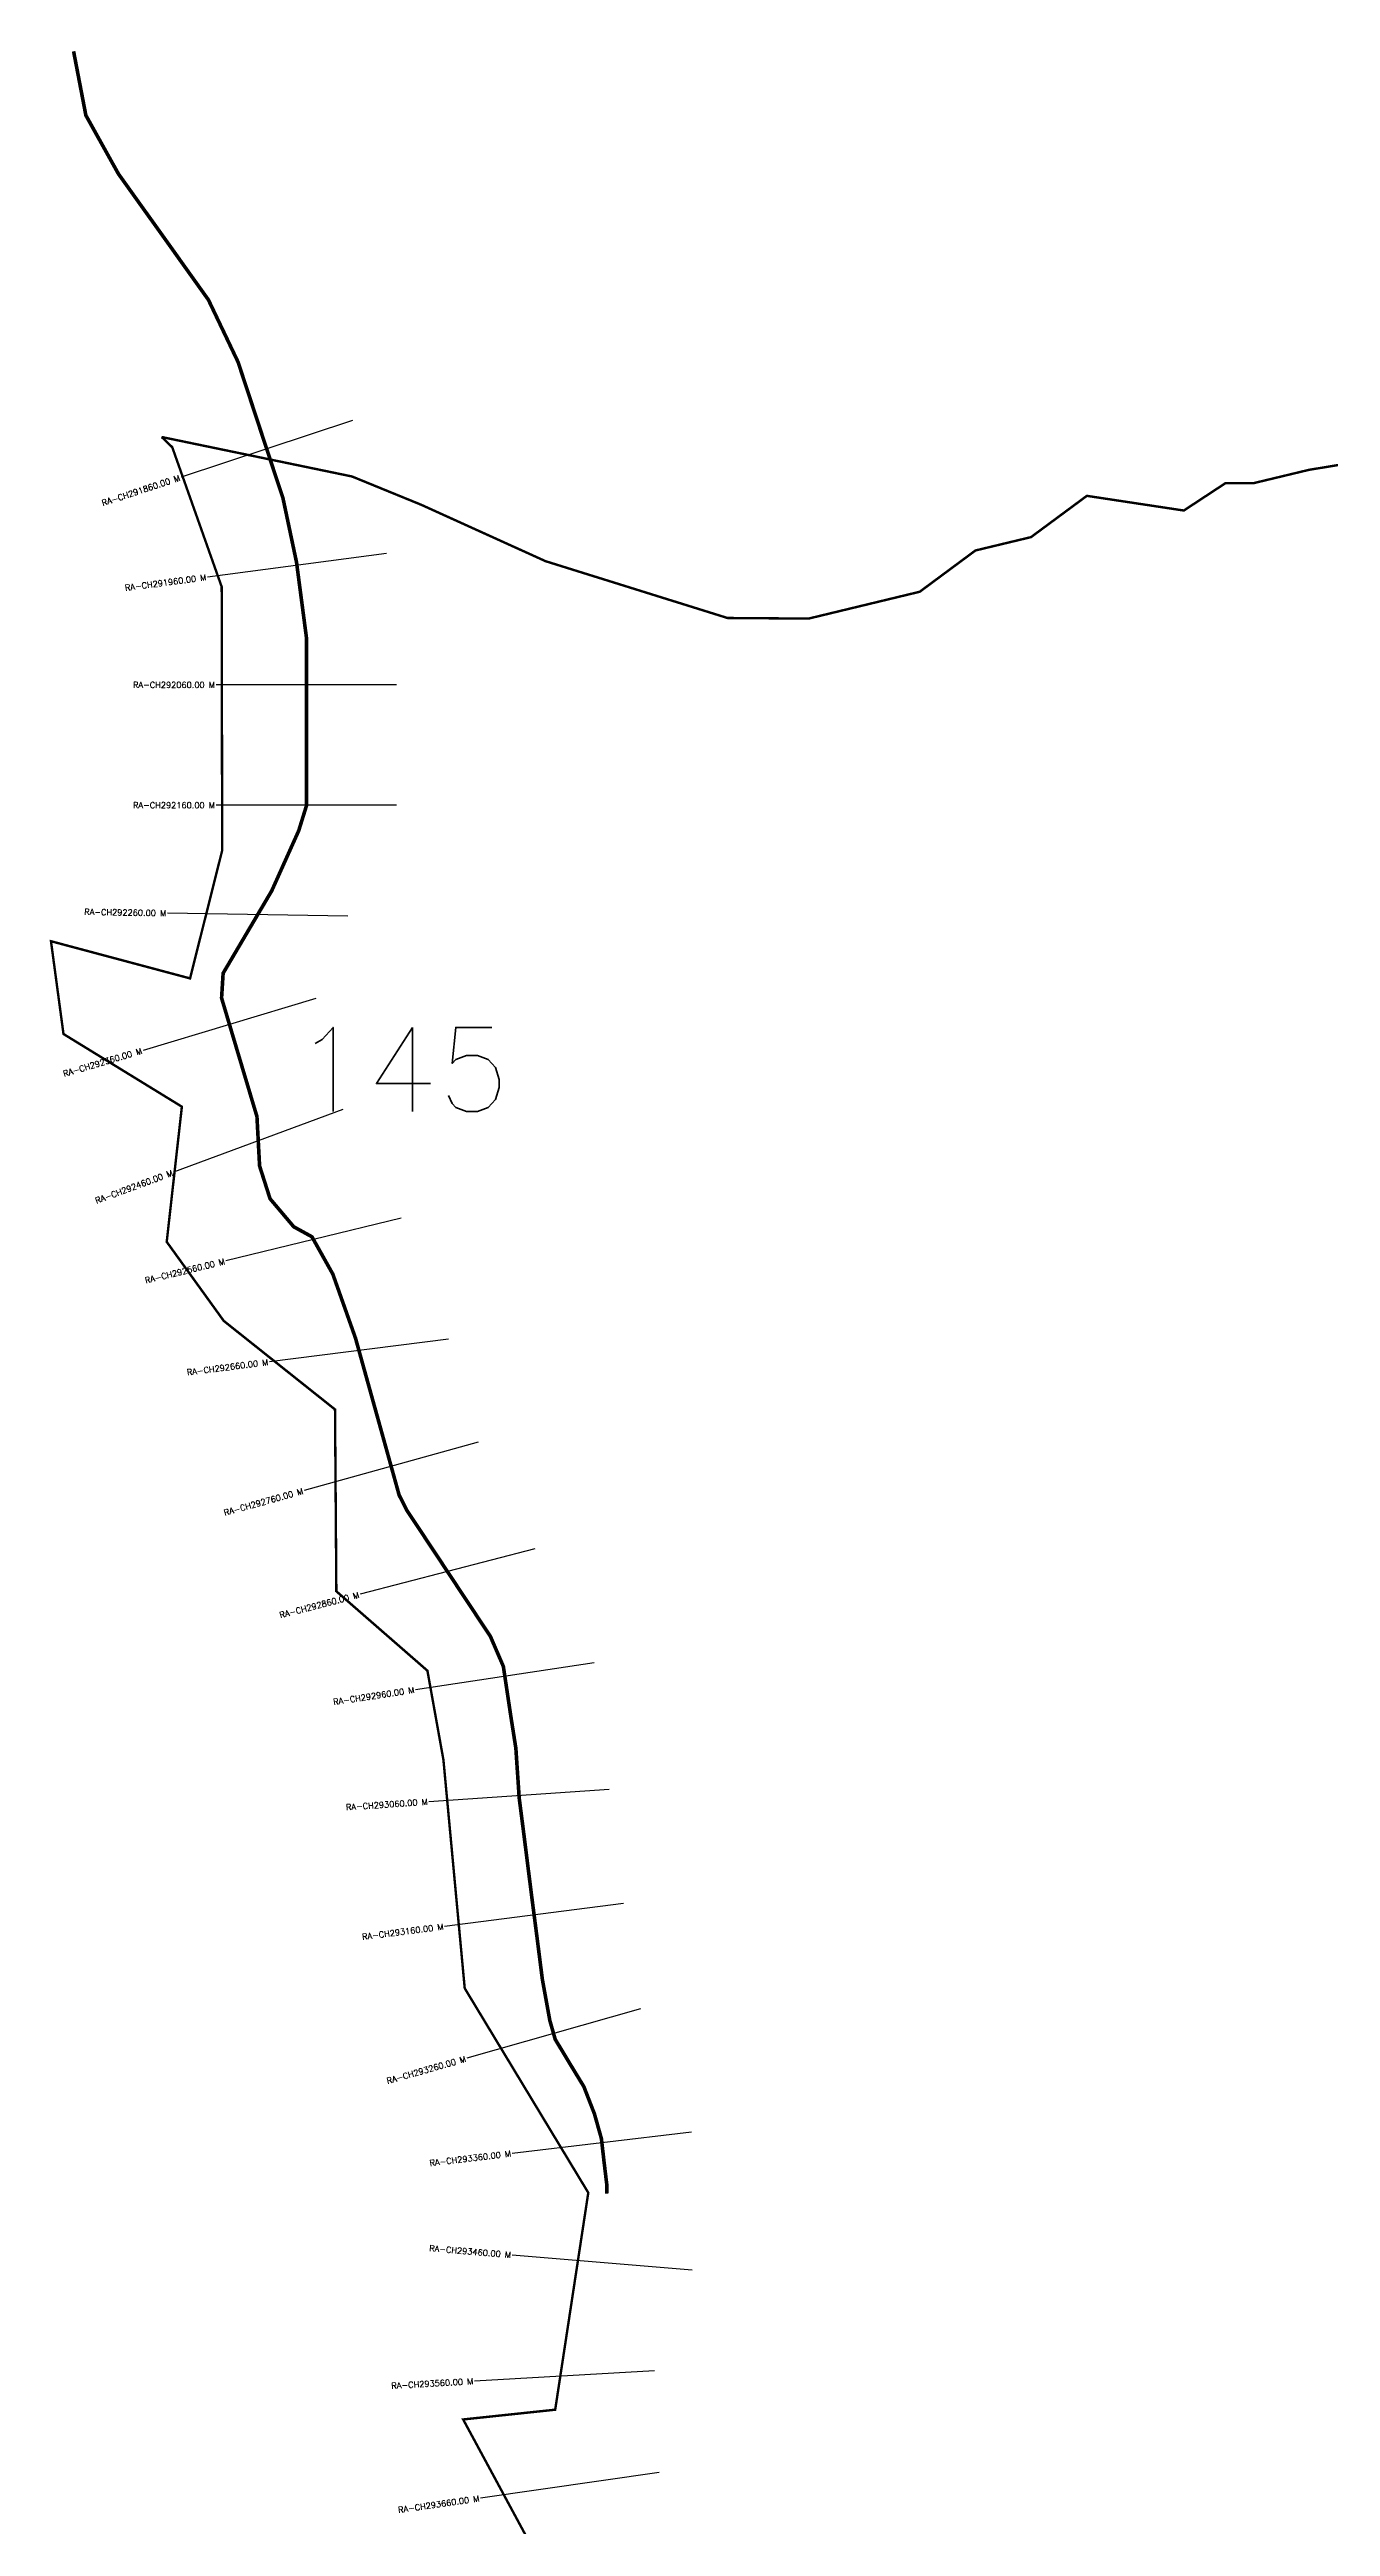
# Model space of a CAD drawing. Header units: metres. Extents: x 282026 to 284904, y 2016362 to 2020988.
# Drawn here: x 282026 to 283091, y 2018930 to 2020988 of the extents above; entities that cross this region are included whole.
import ezdxf
from ezdxf.enums import TextEntityAlignment as Align

# ---------------------------------------------------------------- set-up
doc = ezdxf.new("R2010")
doc.units = ezdxf.units.M
doc.header["$MEASUREMENT"] = 0
for name, color, linetype in [('CS', 134, 'Continuous'), ('CSMark', 6, 'Continuous'), ('NATURALLY PROTECTED', 3, 'Continuous')]:
    doc.layers.add(name, color=color, linetype=linetype)
doc.styles.get("Standard").update_dxf_attribs({"font": 'simplex.shx'})

msp = doc.modelspace()

# ---------------------------------------------------------------- linework, layer by layer
at = {"color": 6, "const_width": 2, "flags": 128}
for points in [[(282119.2, 2020665.9), (282277.4, 2020633.1), (282334.9, 2020609.6), (282438.3, 2020562.7), (282589.5, 2020515.5), (282656.9, 2020515), (282749.3, 2020537.3), (282795.6, 2020571.6), (282841.8, 2020582.7), (282888.2, 2020617), (282968.8, 2020604.8), (283003.5, 2020627.6), (283026.6, 2020627.5), (283072.8, 2020638.6), (283407.4, 2020693.8)], [(282450.2, 2018869.6), (282369.8, 2019018.5), (282446.3, 2019026.6), (282473.8, 2019206.9), (282371.1, 2019376.8), (282353.4, 2019566.6), (282340.1, 2019640.7), (282264.4, 2019706.7), (282263.3, 2019857.8), (282170.8, 2019931.4), (282123.4, 2019997.1), (282136, 2020109.4), (282037.6, 2020169.8), (282027.2, 2020246.9), (282142.8, 2020216), (282169.5, 2020322.3), (282169.1, 2020541.4), (282128, 2020657.4), (282119.2, 2020665.9)]]:
    msp.add_lwpolyline(points, dxfattribs=at)
at = {"layer": 'CS'}
for p, q in [((282277.8, 2020679.5), (282135.3, 2020632.5)), ((282306, 2020569.2), (282157.3, 2020549.5)), ((282314.5, 2020459.9), (282164.5, 2020459.9)), ((282314.5, 2020359.9), (282164.5, 2020359.9)), ((282274, 2020267.6), (282124, 2020270.2)), ((282247.4, 2020199.2), (282103.7, 2020156.2)), ((282269.8, 2020107.1), (282129.1, 2020055.1)), ((282318.3, 2020016.8), (282172.6, 2019981.2)), ((282357.6, 2019916.3), (282208.8, 2019897.3)), ((282382.2, 2019830.5), (282237.7, 2019790.4)), ((282429.3, 2019742), (282284.2, 2019704.2)), ((282478.6, 2019647.3), (282330.2, 2019624.9)), ((282491.1, 2019542), (282341.4, 2019531.8)), ((282503.2, 2019447.2), (282354.4, 2019428.2)), ((282517.1, 2019359.7), (282372.8, 2019318.6)), ((282559.5, 2019257.2), (282410.6, 2019239.6)), ((282560.1, 2019142.6), (282410.6, 2019155.1)), ((282528.9, 2019058.8), (282379.2, 2019050.4)), ((282532.6, 2018974.3), (282384.2, 2018953))]:
    msp.add_line(p, q, dxfattribs=at)
at = {"layer": 'NATURALLY PROTECTED', "const_width": 3, "flags": 128}
msp.add_lwpolyline([(282046, 2020986.4), (282056.2, 2020933.2), (282083.3, 2020884.5), (282120, 2020833.2), (282158.1, 2020779.8), (282182.7, 2020728.2), (282208.8, 2020649), (282220, 2020615.2), (282231.3, 2020561.8), (282239.5, 2020499.5), (282239.5, 2020408), (282239.5, 2020359.3), (282233.1, 2020338.7), (282210.7, 2020288.8), (282170.3, 2020220.3), (282169, 2020199.7), (282187.3, 2020138.3), (282198.4, 2020101.2), (282200.6, 2020060.1), (282209.3, 2020032.9), (282229, 2020009.6), (282244.1, 2020001.3), (282261.5, 2019970.2), (282280.3, 2019917.1), (282301.9, 2019839.5), (282316.6, 2019786.6), (282323, 2019774), (282348.2, 2019736), (282370.1, 2019702.9), (282392.4, 2019669.3), (282403.2, 2019644.3), (282409.6, 2019601.7), (282413.6, 2019576.3), (282416.4, 2019534.7), (282420, 2019506.8), (282426.7, 2019453.7), (282431.4, 2019417.5), (282435.6, 2019384.4), (282441.8, 2019350.2), (282446.3, 2019334.4), (282459.2, 2019313), (282470.1, 2019295.1), (282478.9, 2019272.5), (282484.7, 2019251.9), (282486.8, 2019233.5), (282489.2, 2019213.5), (282489.1, 2019206.1)], dxfattribs=at)

# ---------------------------------------------------------------- texts
at = {"insert": (282228.7, 2020175.3), "char_height": 70, "attachment_point": 1}
msp.add_mtext_dynamic_manual_height_columns('145', width=95.172, gutter_width=1, heights=[0], dxfattribs=at)
at = {"layer": 'CSMark'}
for s, rotation, p in [('RA-CH291860.00 M', 18.2479, (282134.3, 2020632.2)), ('RA-CH291960.00 M', 7.5436, (282156.3, 2020549.4)), ('RA-CH292260.00 M', 359.0362, (282123, 2020270.2)), ('RA-CH292360.00 M', 16.6315, (282102.7, 2020156)), ('RA-CH292460.00 M', 20.2858, (282128.2, 2020054.7)), ('RA-CH292560.00 M', 13.7207, (282171.6, 2019981)), ('RA-CH292660.00 M', 7.2807, (282207.8, 2019897.2)), ('RA-CH292760.00 M', 15.5392, (282236.7, 2019790.1)), ('RA-CH292860.00 M', 14.5984, (282283.2, 2019703.9)), ('RA-CH292960.00 M', 8.5672, (282329.2, 2019624.8)), ('RA-CH293060.00 M', 3.8709, (282340.4, 2019531.8)), ('RA-CH293160.00 M', 7.27, (282353.4, 2019428.1)), ('RA-CH293260.00 M', 15.8871, (282371.9, 2019318.3)), ('RA-CH293360.00 M', 6.7543, (282409.6, 2019239.5)), ('RA-CH293460.00 M', 355.2175, (282409.6, 2019155.2)), ('RA-CH293560.00 M', 3.2316, (282378.2, 2019050.3)), ('RA-CH293660.00 M', 8.1638, (282383.2, 2018952.9))]:
    msp.add_text(s, height=5, rotation=rotation, dxfattribs=at).set_placement(p, align=Align.MIDDLE_RIGHT)
for s, p in [('RA-CH292060.00 M', (282163.5, 2020459.9)), ('RA-CH292160.00 M', (282163.5, 2020359.9))]:
    msp.add_text(s, height=5, dxfattribs=at).set_placement(p, align=Align.MIDDLE_RIGHT)

doc.saveas('drawing.dxf')
